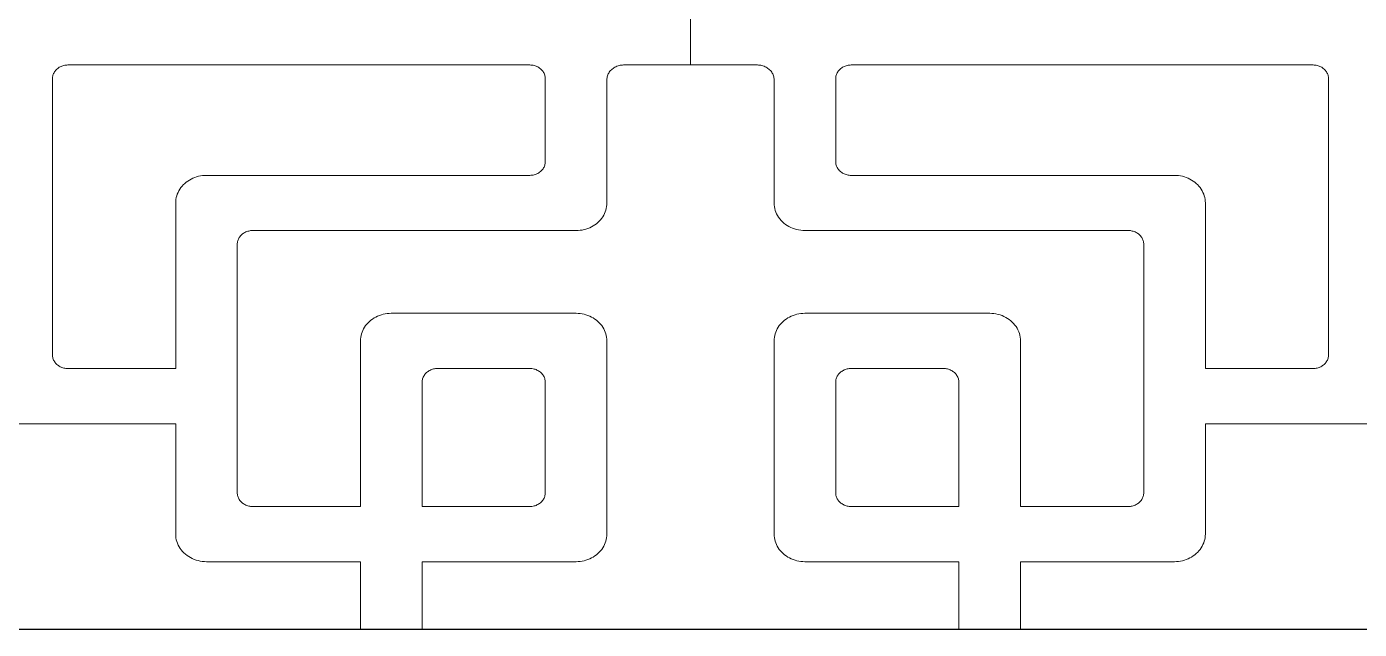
# Model space of a CAD drawing. Extents: x 1188826 to 1909461, y 608442 to 1651179.
# Drawn here: x 1690641 to 1691195, y 1048028 to 1048278 of the extents above; entities that cross this region are included whole.
import ezdxf

# ---------------------------------------------------------------- set-up
doc = ezdxf.new("R2010")
doc.units = 0
doc.header["$LTSCALE"] = 1000
doc.header["$MEASUREMENT"] = 0
doc.layers.add('煤化工粉煤灰', color=7, linetype='Continuous', lineweight=0)
doc.layers.add('立面线', color=40, linetype='Continuous')

msp = doc.modelspace()

# ---------------------------------------------------------------- linework, layer by layer
at = {"layer": '煤化工粉煤灰', "color": 34}
for p, q in [((1690916.84, 1048285.13), (1690916.84, 1048262.2)), ((1690652.87, 1048259.65), (1690653.12, 1048259.96)), ((1690653.12, 1048259.96), (1690653.38, 1048260.25)), ((1690653.38, 1048260.25), (1690653.67, 1048260.52)), ((1690653.67, 1048260.52), (1690653.97, 1048260.78)), ((1690653.97, 1048260.78), (1690654.3, 1048261.02)), ((1690654.3, 1048261.02), (1690654.64, 1048261.24)), ((1690654.64, 1048261.24), (1690654.99, 1048261.43)), ((1690654.99, 1048261.43), (1690655.36, 1048261.61)), ((1690655.36, 1048261.61), (1690655.74, 1048261.77)), ((1690655.74, 1048261.77), (1690656.13, 1048261.9)), ((1690656.13, 1048261.9), (1690656.54, 1048262.01)), ((1690656.54, 1048262.01), (1690656.94, 1048262.09)), ((1690656.94, 1048262.09), (1690657.36, 1048262.15)), ((1690657.36, 1048262.15), (1690657.77, 1048262.19)), ((1690657.77, 1048262.19), (1690658.19, 1048262.2)), ((1690850.12, 1048262.2), (1690658.19, 1048262.2)), ((1690850.12, 1048262.2), (1690850.56, 1048262.19)), ((1690850.56, 1048262.19), (1690850.99, 1048262.15)), ((1690850.99, 1048262.15), (1690851.42, 1048262.08)), ((1690851.42, 1048262.08), (1690851.85, 1048261.99)), ((1690851.85, 1048261.99), (1690852.26, 1048261.87)), ((1690852.26, 1048261.87), (1690852.67, 1048261.73)), ((1690852.67, 1048261.73), (1690853.06, 1048261.56)), ((1690853.06, 1048261.56), (1690853.45, 1048261.37)), ((1690853.45, 1048261.37), (1690853.81, 1048261.15)), ((1690853.81, 1048261.15), (1690854.16, 1048260.92)), ((1690854.16, 1048260.92), (1690854.49, 1048260.66)), ((1690854.49, 1048260.66), (1690854.8, 1048260.38)), ((1690854.8, 1048260.38), (1690855.08, 1048260.09)), ((1690855.08, 1048260.09), (1690855.35, 1048259.78)), ((1690883.67, 1048259.91), (1690883.38, 1048259.57)), ((1690883.98, 1048260.23), (1690883.67, 1048259.91)), ((1690884.31, 1048260.53), (1690883.98, 1048260.23)), ((1690884.67, 1048260.81), (1690884.31, 1048260.53)), ((1690885.05, 1048261.06), (1690884.67, 1048260.81)), ((1690885.45, 1048261.3), (1690885.05, 1048261.06)), ((1690885.86, 1048261.5), (1690885.45, 1048261.3)), ((1690886.29, 1048261.69), (1690885.86, 1048261.5)), ((1690886.73, 1048261.84), (1690886.29, 1048261.69)), ((1690887.18, 1048261.97), (1690886.73, 1048261.84)), ((1690887.64, 1048262.07), (1690887.18, 1048261.97)), ((1690888.11, 1048262.14), (1690887.64, 1048262.07)), ((1690888.58, 1048262.19), (1690888.11, 1048262.14)), ((1690889.06, 1048262.2), (1690888.58, 1048262.19)), ((1690944.62, 1048262.2), (1690889.06, 1048262.2)), ((1690945.1, 1048262.19), (1690944.62, 1048262.2)), ((1690945.57, 1048262.14), (1690945.1, 1048262.19)), ((1690946.04, 1048262.07), (1690945.57, 1048262.14)), ((1690946.5, 1048261.97), (1690946.04, 1048262.07)), ((1690946.95, 1048261.84), (1690946.5, 1048261.97)), ((1690947.39, 1048261.69), (1690946.95, 1048261.84)), ((1690947.82, 1048261.5), (1690947.39, 1048261.69)), ((1690948.23, 1048261.3), (1690947.82, 1048261.5)), ((1690948.63, 1048261.06), (1690948.23, 1048261.3)), ((1690949.01, 1048260.81), (1690948.63, 1048261.06)), ((1690949.37, 1048260.53), (1690949.01, 1048260.81)), ((1690949.7, 1048260.23), (1690949.37, 1048260.53)), ((1690950.01, 1048259.91), (1690949.7, 1048260.23)), ((1690950.3, 1048259.57), (1690950.01, 1048259.91)), ((1690978.24, 1048259.65), (1690978.48, 1048259.96)), ((1690978.48, 1048259.96), (1690978.75, 1048260.25)), ((1690978.75, 1048260.25), (1690979.03, 1048260.52)), ((1690979.03, 1048260.52), (1690979.34, 1048260.78)), ((1690979.34, 1048260.78), (1690979.66, 1048261.02)), ((1690979.66, 1048261.02), (1690980, 1048261.24)), ((1690980, 1048261.24), (1690980.36, 1048261.43)), ((1690980.36, 1048261.43), (1690980.73, 1048261.61)), ((1690980.73, 1048261.61), (1690981.11, 1048261.77)), ((1690981.11, 1048261.77), (1690981.5, 1048261.9)), ((1690981.5, 1048261.9), (1690981.9, 1048262.01)), ((1690981.9, 1048262.01), (1690982.31, 1048262.09)), ((1690982.31, 1048262.09), (1690982.72, 1048262.15)), ((1690982.72, 1048262.15), (1690983.14, 1048262.19)), ((1690983.14, 1048262.19), (1690983.56, 1048262.2)), ((1691175.49, 1048262.2), (1690983.56, 1048262.2)), ((1691175.49, 1048262.2), (1691175.91, 1048262.19)), ((1691175.91, 1048262.19), (1691176.32, 1048262.15)), ((1691176.32, 1048262.15), (1691176.74, 1048262.09)), ((1691176.74, 1048262.09), (1691177.14, 1048262.01)), ((1691177.14, 1048262.01), (1691177.55, 1048261.9)), ((1691177.55, 1048261.9), (1691177.94, 1048261.77)), ((1691177.94, 1048261.77), (1691178.32, 1048261.61)), ((1691178.32, 1048261.61), (1691178.69, 1048261.43)), ((1691178.69, 1048261.43), (1691179.04, 1048261.24)), ((1691179.04, 1048261.24), (1691179.38, 1048261.02)), ((1691179.38, 1048261.02), (1691179.71, 1048260.78)), ((1691179.71, 1048260.78), (1691180.01, 1048260.52)), ((1691180.01, 1048260.52), (1691180.3, 1048260.25)), ((1691180.3, 1048260.25), (1691180.56, 1048259.96)), ((1691180.56, 1048259.96), (1691180.81, 1048259.65)), ((1690651.79, 1048256.47), (1690651.81, 1048256.85)), ((1690651.79, 1048141.85), (1690651.79, 1048256.47)), ((1690651.81, 1048256.85), (1690651.85, 1048257.22)), ((1690651.85, 1048257.22), (1690651.92, 1048257.59)), ((1690651.92, 1048257.59), (1690652.01, 1048257.95)), ((1690652.01, 1048257.95), (1690652.13, 1048258.31)), ((1690652.13, 1048258.31), (1690652.28, 1048258.66)), ((1690652.28, 1048258.66), (1690652.45, 1048259.01)), ((1690652.45, 1048259.01), (1690652.65, 1048259.34)), ((1690652.65, 1048259.34), (1690652.87, 1048259.65)), ((1690855.35, 1048259.78), (1690855.59, 1048259.45)), ((1690855.59, 1048259.45), (1690855.8, 1048259.11)), ((1690855.8, 1048259.11), (1690855.99, 1048258.75)), ((1690855.99, 1048258.75), (1690856.15, 1048258.39)), ((1690856.15, 1048258.39), (1690856.28, 1048258.02)), ((1690856.28, 1048258.02), (1690856.39, 1048257.64)), ((1690856.39, 1048257.64), (1690856.46, 1048257.25)), ((1690856.46, 1048257.25), (1690856.5, 1048256.86)), ((1690856.5, 1048256.86), (1690856.52, 1048256.47)), ((1690856.52, 1048256.47), (1690856.52, 1048222.08)), ((1690882.13, 1048256.4), (1690882.11, 1048255.98)), ((1690882.11, 1048255.98), (1690882.11, 1048204.89)), ((1690882.17, 1048256.83), (1690882.13, 1048256.4)), ((1690882.26, 1048257.25), (1690882.17, 1048256.83)), ((1690882.37, 1048257.66), (1690882.26, 1048257.25)), ((1690882.51, 1048258.06), (1690882.37, 1048257.66)), ((1690882.68, 1048258.46), (1690882.51, 1048258.06)), ((1690882.89, 1048258.84), (1690882.68, 1048258.46)), ((1690883.12, 1048259.21), (1690882.89, 1048258.84)), ((1690883.38, 1048259.57), (1690883.12, 1048259.21)), ((1690950.56, 1048259.21), (1690950.3, 1048259.57)), ((1690950.79, 1048258.84), (1690950.56, 1048259.21)), ((1690951, 1048258.46), (1690950.79, 1048258.84)), ((1690951.17, 1048258.06), (1690951, 1048258.46)), ((1690951.31, 1048257.66), (1690951.17, 1048258.06)), ((1690951.43, 1048257.25), (1690951.31, 1048257.66)), ((1690951.51, 1048256.83), (1690951.43, 1048257.25)), ((1690951.55, 1048256.4), (1690951.51, 1048256.83)), ((1690951.57, 1048255.98), (1690951.55, 1048256.4)), ((1690951.57, 1048204.89), (1690951.57, 1048255.98)), ((1690977.16, 1048256.47), (1690977.17, 1048256.85)), ((1690977.16, 1048222.08), (1690977.16, 1048256.47)), ((1690977.17, 1048256.85), (1690977.22, 1048257.22)), ((1690977.22, 1048257.22), (1690977.28, 1048257.59)), ((1690977.28, 1048257.59), (1690977.38, 1048257.95)), ((1690977.38, 1048257.95), (1690977.5, 1048258.31)), ((1690977.5, 1048258.31), (1690977.65, 1048258.66)), ((1690977.65, 1048258.66), (1690977.82, 1048259.01)), ((1690977.82, 1048259.01), (1690978.02, 1048259.34)), ((1690978.02, 1048259.34), (1690978.24, 1048259.65)), ((1691180.81, 1048259.65), (1691181.03, 1048259.34)), ((1691181.03, 1048259.34), (1691181.23, 1048259.01)), ((1691181.23, 1048259.01), (1691181.4, 1048258.66)), ((1691181.4, 1048258.66), (1691181.55, 1048258.31)), ((1691181.55, 1048258.31), (1691181.67, 1048257.95)), ((1691181.67, 1048257.95), (1691181.76, 1048257.59)), ((1691181.76, 1048257.59), (1691181.83, 1048257.22)), ((1691181.83, 1048257.22), (1691181.87, 1048256.85)), ((1691181.87, 1048256.85), (1691181.89, 1048256.47)), ((1691181.89, 1048256.47), (1691181.89, 1048141.85)), ((1690856.46, 1048221.3), (1690856.39, 1048220.92)), ((1690856.5, 1048221.69), (1690856.46, 1048221.3)), ((1690856.52, 1048222.08), (1690856.5, 1048221.69)), ((1690977.17, 1048221.71), (1690977.16, 1048222.08)), ((1690977.22, 1048221.34), (1690977.17, 1048221.71)), ((1690977.28, 1048220.97), (1690977.22, 1048221.34)), ((1690711.66, 1048215.74), (1690710.87, 1048215.48)), ((1690712.46, 1048215.96), (1690711.66, 1048215.74)), ((1690713.27, 1048216.13), (1690712.46, 1048215.96)), ((1690714.1, 1048216.25), (1690713.27, 1048216.13)), ((1690714.93, 1048216.33), (1690714.1, 1048216.25)), ((1690715.77, 1048216.35), (1690714.93, 1048216.33)), ((1690850.12, 1048216.35), (1690715.77, 1048216.35)), ((1690850.56, 1048216.37), (1690850.12, 1048216.35)), ((1690850.99, 1048216.41), (1690850.56, 1048216.37)), ((1690851.42, 1048216.47), (1690850.99, 1048216.41)), ((1690851.85, 1048216.56), (1690851.42, 1048216.47)), ((1690852.26, 1048216.68), (1690851.85, 1048216.56)), ((1690852.67, 1048216.83), (1690852.26, 1048216.68)), ((1690853.06, 1048216.99), (1690852.67, 1048216.83)), ((1690853.45, 1048217.19), (1690853.06, 1048216.99)), ((1690853.81, 1048217.4), (1690853.45, 1048217.19)), ((1690854.16, 1048217.64), (1690853.81, 1048217.4)), ((1690854.49, 1048217.89), (1690854.16, 1048217.64)), ((1690854.8, 1048218.17), (1690854.49, 1048217.89)), ((1690855.08, 1048218.47), (1690854.8, 1048218.17)), ((1690855.35, 1048218.78), (1690855.08, 1048218.47)), ((1690855.59, 1048219.11), (1690855.35, 1048218.78)), ((1690855.8, 1048219.45), (1690855.59, 1048219.11)), ((1690855.99, 1048219.8), (1690855.8, 1048219.45)), ((1690856.15, 1048220.16), (1690855.99, 1048219.8)), ((1690856.28, 1048220.54), (1690856.15, 1048220.16)), ((1690856.39, 1048220.92), (1690856.28, 1048220.54)), ((1690977.38, 1048220.6), (1690977.28, 1048220.97)), ((1690977.5, 1048220.24), (1690977.38, 1048220.6)), ((1690977.65, 1048219.89), (1690977.5, 1048220.24)), ((1690977.82, 1048219.55), (1690977.65, 1048219.89)), ((1690978.02, 1048219.22), (1690977.82, 1048219.55)), ((1690978.24, 1048218.9), (1690978.02, 1048219.22)), ((1690978.48, 1048218.59), (1690978.24, 1048218.9)), ((1690978.75, 1048218.3), (1690978.48, 1048218.59)), ((1690979.03, 1048218.03), (1690978.75, 1048218.3)), ((1690979.34, 1048217.77), (1690979.03, 1048218.03)), ((1690979.66, 1048217.54), (1690979.34, 1048217.77)), ((1690980, 1048217.32), (1690979.66, 1048217.54)), ((1690980.36, 1048217.12), (1690980, 1048217.32)), ((1690980.73, 1048216.94), (1690980.36, 1048217.12)), ((1690981.11, 1048216.79), (1690980.73, 1048216.94)), ((1690981.5, 1048216.66), (1690981.11, 1048216.79)), ((1690981.9, 1048216.55), (1690981.5, 1048216.66)), ((1690982.31, 1048216.46), (1690981.9, 1048216.55)), ((1690982.72, 1048216.4), (1690982.31, 1048216.46)), ((1690983.14, 1048216.36), (1690982.72, 1048216.4)), ((1690983.56, 1048216.35), (1690983.14, 1048216.36)), ((1691117.91, 1048216.35), (1690983.56, 1048216.35)), ((1691118.75, 1048216.33), (1691117.91, 1048216.35)), ((1691119.58, 1048216.25), (1691118.75, 1048216.33)), ((1691120.41, 1048216.13), (1691119.58, 1048216.25)), ((1691121.22, 1048215.96), (1691120.41, 1048216.13)), ((1691122.02, 1048215.74), (1691121.22, 1048215.96)), ((1691122.81, 1048215.48), (1691122.02, 1048215.74)), ((1690704.69, 1048210.62), (1690704.29, 1048209.96)), ((1690705.13, 1048211.26), (1690704.69, 1048210.62)), ((1690705.62, 1048211.87), (1690705.13, 1048211.26)), ((1690706.15, 1048212.45), (1690705.62, 1048211.87)), ((1690706.72, 1048212.99), (1690706.15, 1048212.45)), ((1690707.33, 1048213.51), (1690706.72, 1048212.99)), ((1690707.98, 1048213.98), (1690707.33, 1048213.51)), ((1690708.66, 1048214.42), (1690707.98, 1048213.98)), ((1690709.37, 1048214.82), (1690708.66, 1048214.42)), ((1690710.11, 1048215.17), (1690709.37, 1048214.82)), ((1690710.87, 1048215.48), (1690710.11, 1048215.17)), ((1691123.57, 1048215.17), (1691122.81, 1048215.48)), ((1691124.31, 1048214.82), (1691123.57, 1048215.17)), ((1691125.02, 1048214.42), (1691124.31, 1048214.82)), ((1691125.7, 1048213.98), (1691125.02, 1048214.42)), ((1691126.35, 1048213.51), (1691125.7, 1048213.98)), ((1691126.96, 1048212.99), (1691126.35, 1048213.51)), ((1691127.53, 1048212.45), (1691126.96, 1048212.99)), ((1691128.06, 1048211.87), (1691127.53, 1048212.45)), ((1691128.55, 1048211.26), (1691128.06, 1048211.87)), ((1691128.99, 1048210.62), (1691128.55, 1048211.26)), ((1691129.39, 1048209.96), (1691128.99, 1048210.62)), ((1690703, 1048205.64), (1690702.98, 1048204.89)), ((1690702.98, 1048204.89), (1690702.98, 1048136.12)), ((1690703.08, 1048206.39), (1690703, 1048205.64)), ((1690703.22, 1048207.13), (1690703.08, 1048206.39)), ((1690703.41, 1048207.86), (1690703.22, 1048207.13)), ((1690703.65, 1048208.57), (1690703.41, 1048207.86)), ((1690703.95, 1048209.28), (1690703.65, 1048208.57)), ((1690704.29, 1048209.96), (1690703.95, 1048209.28)), ((1690882.11, 1048204.89), (1690882.08, 1048204.14)), ((1690951.57, 1048204.89), (1690951.6, 1048204.11)), ((1691129.73, 1048209.28), (1691129.39, 1048209.96)), ((1691130.03, 1048208.57), (1691129.73, 1048209.28)), ((1691130.27, 1048207.86), (1691130.03, 1048208.57)), ((1691130.46, 1048207.13), (1691130.27, 1048207.86)), ((1691130.6, 1048206.39), (1691130.46, 1048207.13)), ((1691130.68, 1048205.64), (1691130.6, 1048206.39)), ((1691130.71, 1048204.89), (1691130.68, 1048205.64)), ((1691130.71, 1048136.12), (1691130.71, 1048204.89)), ((1690880.4, 1048199.16), (1690879.95, 1048198.52)), ((1690880.79, 1048199.82), (1690880.4, 1048199.16)), ((1690881.14, 1048200.5), (1690880.79, 1048199.82)), ((1690881.43, 1048201.21), (1690881.14, 1048200.5)), ((1690881.67, 1048201.92), (1690881.43, 1048201.21)), ((1690881.86, 1048202.65), (1690881.67, 1048201.92)), ((1690882, 1048203.39), (1690881.86, 1048202.65)), ((1690882.08, 1048204.14), (1690882, 1048203.39)), ((1690951.6, 1048204.11), (1690951.69, 1048203.33)), ((1690951.69, 1048203.33), (1690951.84, 1048202.56)), ((1690951.84, 1048202.56), (1690952.04, 1048201.8)), ((1690952.04, 1048201.8), (1690952.31, 1048201.05)), ((1690952.31, 1048201.05), (1690952.63, 1048200.32)), ((1690952.63, 1048200.32), (1690953, 1048199.62)), ((1690953, 1048199.62), (1690953.43, 1048198.93)), ((1690953.43, 1048198.93), (1690953.91, 1048198.28)), ((1690734.55, 1048193.41), (1690734.13, 1048193.38)), ((1690734.96, 1048193.43), (1690734.55, 1048193.41)), ((1690869.31, 1048193.43), (1690734.96, 1048193.43)), ((1690870.15, 1048193.45), (1690869.31, 1048193.43)), ((1690870.98, 1048193.53), (1690870.15, 1048193.45)), ((1690871.81, 1048193.65), (1690870.98, 1048193.53)), ((1690872.63, 1048193.82), (1690871.81, 1048193.65)), ((1690873.43, 1048194.04), (1690872.63, 1048193.82)), ((1690874.21, 1048194.3), (1690873.43, 1048194.04)), ((1690874.97, 1048194.61), (1690874.21, 1048194.3)), ((1690875.71, 1048194.96), (1690874.97, 1048194.61)), ((1690876.42, 1048195.36), (1690875.71, 1048194.96)), ((1690877.1, 1048195.8), (1690876.42, 1048195.36)), ((1690877.75, 1048196.27), (1690877.1, 1048195.8)), ((1690878.36, 1048196.78), (1690877.75, 1048196.27)), ((1690878.93, 1048197.33), (1690878.36, 1048196.78)), ((1690879.47, 1048197.91), (1690878.93, 1048197.33)), ((1690879.95, 1048198.52), (1690879.47, 1048197.91)), ((1690953.91, 1048198.28), (1690954.44, 1048197.66)), ((1690954.44, 1048197.66), (1690955.01, 1048197.07)), ((1690955.01, 1048197.07), (1690955.63, 1048196.51)), ((1690955.63, 1048196.51), (1690956.29, 1048196)), ((1690956.29, 1048196), (1690956.99, 1048195.53)), ((1690956.99, 1048195.53), (1690957.72, 1048195.1)), ((1690957.72, 1048195.1), (1690958.48, 1048194.71)), ((1690958.48, 1048194.71), (1690959.27, 1048194.38)), ((1690959.27, 1048194.38), (1690960.08, 1048194.09)), ((1690960.08, 1048194.09), (1690960.91, 1048193.85)), ((1690960.91, 1048193.85), (1690961.76, 1048193.67)), ((1690961.76, 1048193.67), (1690962.62, 1048193.53)), ((1690962.62, 1048193.53), (1690963.49, 1048193.45)), ((1690963.49, 1048193.45), (1690964.37, 1048193.43)), ((1690964.37, 1048193.43), (1691098.72, 1048193.43)), ((1691098.72, 1048193.43), (1691099.14, 1048193.41)), ((1691099.14, 1048193.41), (1691099.55, 1048193.38)), ((1690728.58, 1048188.07), (1690728.57, 1048187.7)), ((1690728.62, 1048188.44), (1690728.58, 1048188.07)), ((1690728.69, 1048188.81), (1690728.62, 1048188.44)), ((1690728.78, 1048189.18), (1690728.69, 1048188.81)), ((1690728.91, 1048189.54), (1690728.78, 1048189.18)), ((1690729.05, 1048189.89), (1690728.91, 1048189.54)), ((1690729.23, 1048190.23), (1690729.05, 1048189.89)), ((1690729.42, 1048190.56), (1690729.23, 1048190.23)), ((1690729.64, 1048190.88), (1690729.42, 1048190.56)), ((1690729.89, 1048191.18), (1690729.64, 1048190.88)), ((1690730.15, 1048191.47), (1690729.89, 1048191.18)), ((1690730.44, 1048191.75), (1690730.15, 1048191.47)), ((1690730.75, 1048192), (1690730.44, 1048191.75)), ((1690731.07, 1048192.24), (1690730.75, 1048192)), ((1690731.41, 1048192.46), (1690731.07, 1048192.24)), ((1690731.76, 1048192.66), (1690731.41, 1048192.46)), ((1690732.13, 1048192.84), (1690731.76, 1048192.66)), ((1690732.52, 1048192.99), (1690732.13, 1048192.84)), ((1690732.91, 1048193.12), (1690732.52, 1048192.99)), ((1690733.31, 1048193.23), (1690732.91, 1048193.12)), ((1690733.72, 1048193.32), (1690733.31, 1048193.23)), ((1690734.13, 1048193.38), (1690733.72, 1048193.32)), ((1691099.55, 1048193.38), (1691099.96, 1048193.32)), ((1691099.96, 1048193.32), (1691100.37, 1048193.23)), ((1691100.37, 1048193.23), (1691100.77, 1048193.12)), ((1691100.77, 1048193.12), (1691101.17, 1048192.99)), ((1691101.17, 1048192.99), (1691101.55, 1048192.84)), ((1691101.55, 1048192.84), (1691101.92, 1048192.66)), ((1691101.92, 1048192.66), (1691102.27, 1048192.46)), ((1691102.27, 1048192.46), (1691102.61, 1048192.24)), ((1691102.61, 1048192.24), (1691102.94, 1048192)), ((1691102.94, 1048192), (1691103.24, 1048191.75)), ((1691103.24, 1048191.75), (1691103.53, 1048191.47)), ((1691103.53, 1048191.47), (1691103.79, 1048191.18)), ((1691103.79, 1048191.18), (1691104.04, 1048190.88)), ((1691104.04, 1048190.88), (1691104.26, 1048190.56)), ((1691104.26, 1048190.56), (1691104.45, 1048190.23)), ((1691104.45, 1048190.23), (1691104.63, 1048189.89)), ((1691104.63, 1048189.89), (1691104.77, 1048189.54)), ((1691104.77, 1048189.54), (1691104.9, 1048189.18)), ((1691104.9, 1048189.18), (1691104.99, 1048188.81)), ((1691104.99, 1048188.81), (1691105.06, 1048188.44)), ((1691105.06, 1048188.44), (1691105.1, 1048188.07)), ((1691105.1, 1048188.07), (1691105.11, 1048187.7)), ((1690728.57, 1048187.7), (1690728.57, 1048084.53)), ((1691105.11, 1048187.7), (1691105.11, 1048084.53)), ((1690782.92, 1048155.14), (1690782.39, 1048154.56)), ((1690783.49, 1048155.68), (1690782.92, 1048155.14)), ((1690784.11, 1048156.2), (1690783.49, 1048155.68)), ((1690784.75, 1048156.67), (1690784.11, 1048156.2)), ((1690785.43, 1048157.11), (1690784.75, 1048156.67)), ((1690786.14, 1048157.5), (1690785.43, 1048157.11)), ((1690786.88, 1048157.86), (1690786.14, 1048157.5)), ((1690787.65, 1048158.17), (1690786.88, 1048157.86)), ((1690788.43, 1048158.43), (1690787.65, 1048158.17)), ((1690789.23, 1048158.65), (1690788.43, 1048158.43)), ((1690790.05, 1048158.82), (1690789.23, 1048158.65)), ((1690790.87, 1048158.94), (1690790.05, 1048158.82)), ((1690791.71, 1048159.02), (1690790.87, 1048158.94)), ((1690792.54, 1048159.04), (1690791.71, 1048159.02)), ((1690869.31, 1048159.04), (1690792.54, 1048159.04)), ((1690870.15, 1048159.02), (1690869.31, 1048159.04)), ((1690870.98, 1048158.94), (1690870.15, 1048159.02)), ((1690871.81, 1048158.82), (1690870.98, 1048158.94)), ((1690872.63, 1048158.65), (1690871.81, 1048158.82)), ((1690873.43, 1048158.43), (1690872.63, 1048158.65)), ((1690874.21, 1048158.17), (1690873.43, 1048158.43)), ((1690874.97, 1048157.86), (1690874.21, 1048158.17)), ((1690875.71, 1048157.5), (1690874.97, 1048157.86)), ((1690876.42, 1048157.11), (1690875.71, 1048157.5)), ((1690877.1, 1048156.67), (1690876.42, 1048157.11)), ((1690877.75, 1048156.2), (1690877.1, 1048156.67)), ((1690878.36, 1048155.68), (1690877.75, 1048156.2)), ((1690878.93, 1048155.14), (1690878.36, 1048155.68)), ((1690879.47, 1048154.56), (1690878.93, 1048155.14)), ((1690954.75, 1048155.14), (1690954.21, 1048154.56)), ((1690955.32, 1048155.68), (1690954.75, 1048155.14)), ((1690955.93, 1048156.2), (1690955.32, 1048155.68)), ((1690956.58, 1048156.67), (1690955.93, 1048156.2)), ((1690957.26, 1048157.11), (1690956.58, 1048156.67)), ((1690957.97, 1048157.5), (1690957.26, 1048157.11)), ((1690958.71, 1048157.86), (1690957.97, 1048157.5)), ((1690959.47, 1048158.17), (1690958.71, 1048157.86)), ((1690960.25, 1048158.43), (1690959.47, 1048158.17)), ((1690961.05, 1048158.65), (1690960.25, 1048158.43)), ((1690961.87, 1048158.82), (1690961.05, 1048158.65)), ((1690962.7, 1048158.94), (1690961.87, 1048158.82)), ((1690963.53, 1048159.02), (1690962.7, 1048158.94)), ((1690964.37, 1048159.04), (1690963.53, 1048159.02)), ((1691041.14, 1048159.04), (1690964.37, 1048159.04)), ((1691042.01, 1048159.01), (1691041.14, 1048159.04)), ((1691042.88, 1048158.93), (1691042.01, 1048159.01)), ((1691043.74, 1048158.8), (1691042.88, 1048158.93)), ((1691044.59, 1048158.61), (1691043.74, 1048158.8)), ((1691045.42, 1048158.38), (1691044.59, 1048158.61)), ((1691046.24, 1048158.09), (1691045.42, 1048158.38)), ((1691047.02, 1048157.75), (1691046.24, 1048158.09)), ((1691047.79, 1048157.37), (1691047.02, 1048157.75)), ((1691048.52, 1048156.94), (1691047.79, 1048157.37)), ((1691049.21, 1048156.47), (1691048.52, 1048156.94)), ((1691049.87, 1048155.95), (1691049.21, 1048156.47)), ((1691050.49, 1048155.4), (1691049.87, 1048155.95)), ((1691051.06, 1048154.81), (1691050.49, 1048155.4)), ((1691051.59, 1048154.19), (1691051.06, 1048154.81)), ((1690779.99, 1048149.81), (1690779.86, 1048149.07)), ((1690780.18, 1048150.54), (1690779.99, 1048149.81)), ((1690780.43, 1048151.26), (1690780.18, 1048150.54)), ((1690780.72, 1048151.96), (1690780.43, 1048151.26)), ((1690781.07, 1048152.65), (1690780.72, 1048151.96)), ((1690781.46, 1048153.31), (1690781.07, 1048152.65)), ((1690781.9, 1048153.95), (1690781.46, 1048153.31)), ((1690782.39, 1048154.56), (1690781.9, 1048153.95)), ((1690879.95, 1048153.95), (1690879.47, 1048154.56)), ((1690880.4, 1048153.31), (1690879.95, 1048153.95)), ((1690880.79, 1048152.65), (1690880.4, 1048153.31)), ((1690881.14, 1048151.96), (1690880.79, 1048152.65)), ((1690881.43, 1048151.26), (1690881.14, 1048151.96)), ((1690881.67, 1048150.54), (1690881.43, 1048151.26)), ((1690881.86, 1048149.81), (1690881.67, 1048150.54)), ((1690882, 1048149.07), (1690881.86, 1048149.81)), ((1690951.82, 1048149.81), (1690951.68, 1048149.07)), ((1690952.01, 1048150.54), (1690951.82, 1048149.81)), ((1690952.25, 1048151.26), (1690952.01, 1048150.54)), ((1690952.54, 1048151.96), (1690952.25, 1048151.26)), ((1690952.89, 1048152.65), (1690952.54, 1048151.96)), ((1690953.28, 1048153.31), (1690952.89, 1048152.65)), ((1690953.73, 1048153.95), (1690953.28, 1048153.31)), ((1690954.21, 1048154.56), (1690953.73, 1048153.95)), ((1691052.07, 1048153.53), (1691051.59, 1048154.19)), ((1691052.5, 1048152.85), (1691052.07, 1048153.53)), ((1691052.87, 1048152.14), (1691052.5, 1048152.85)), ((1691053.19, 1048151.42), (1691052.87, 1048152.14)), ((1691053.46, 1048150.67), (1691053.19, 1048151.42)), ((1691053.67, 1048149.91), (1691053.46, 1048150.67)), ((1691053.81, 1048149.14), (1691053.67, 1048149.91)), ((1691053.9, 1048148.36), (1691053.81, 1048149.14)), ((1690779.77, 1048148.33), (1690779.75, 1048147.58)), ((1690779.75, 1048078.8), (1690779.75, 1048147.58)), ((1690779.86, 1048149.07), (1690779.77, 1048148.33)), ((1690882.08, 1048148.33), (1690882, 1048149.07)), ((1690882.11, 1048147.58), (1690882.08, 1048148.33)), ((1690882.11, 1048067.34), (1690882.11, 1048147.58)), ((1690951.6, 1048148.33), (1690951.57, 1048147.58)), ((1690951.57, 1048147.58), (1690951.57, 1048067.34)), ((1690951.68, 1048149.07), (1690951.6, 1048148.33)), ((1691053.93, 1048147.58), (1691053.9, 1048148.36)), ((1691053.93, 1048078.8), (1691053.93, 1048147.58)), ((1690651.81, 1048141.47), (1690651.79, 1048141.85)), ((1690651.85, 1048141.1), (1690651.81, 1048141.47)), ((1690651.92, 1048140.73), (1690651.85, 1048141.1)), ((1690652.01, 1048140.36), (1690651.92, 1048140.73)), ((1690652.13, 1048140), (1690652.01, 1048140.36)), ((1690652.28, 1048139.65), (1690652.13, 1048140)), ((1690652.45, 1048139.31), (1690652.28, 1048139.65)), ((1690652.65, 1048138.98), (1690652.45, 1048139.31)), ((1690652.87, 1048138.66), (1690652.65, 1048138.98)), ((1690653.12, 1048138.36), (1690652.87, 1048138.66)), ((1690653.38, 1048138.07), (1690653.12, 1048138.36)), ((1690653.67, 1048137.79), (1690653.38, 1048138.07)), ((1691180.3, 1048138.07), (1691180.01, 1048137.79)), ((1691180.56, 1048138.36), (1691180.3, 1048138.07)), ((1691180.81, 1048138.66), (1691180.56, 1048138.36)), ((1691181.03, 1048138.98), (1691180.81, 1048138.66)), ((1691181.23, 1048139.31), (1691181.03, 1048138.98)), ((1691181.4, 1048139.65), (1691181.23, 1048139.31)), ((1691181.55, 1048140), (1691181.4, 1048139.65)), ((1691181.67, 1048140.36), (1691181.55, 1048140)), ((1691181.76, 1048140.73), (1691181.67, 1048140.36)), ((1691181.83, 1048141.1), (1691181.76, 1048140.73)), ((1691181.87, 1048141.47), (1691181.83, 1048141.1)), ((1691181.89, 1048141.85), (1691181.87, 1048141.47)), ((1690653.97, 1048137.54), (1690653.67, 1048137.79)), ((1690654.3, 1048137.3), (1690653.97, 1048137.54)), ((1690654.64, 1048137.08), (1690654.3, 1048137.3)), ((1690654.99, 1048136.88), (1690654.64, 1048137.08)), ((1690655.36, 1048136.71), (1690654.99, 1048136.88)), ((1690655.74, 1048136.55), (1690655.36, 1048136.71)), ((1690656.13, 1048136.42), (1690655.74, 1048136.55)), ((1690656.54, 1048136.31), (1690656.13, 1048136.42)), ((1690656.94, 1048136.23), (1690656.54, 1048136.31)), ((1690657.36, 1048136.16), (1690656.94, 1048136.23)), ((1690657.77, 1048136.13), (1690657.36, 1048136.16)), ((1690658.19, 1048136.12), (1690657.77, 1048136.13)), ((1690702.98, 1048136.12), (1690658.19, 1048136.12)), ((1690805.82, 1048132.58), (1690805.68, 1048132.23)), ((1690806, 1048132.92), (1690805.82, 1048132.58)), ((1690806.19, 1048133.25), (1690806, 1048132.92)), ((1690806.42, 1048133.57), (1690806.19, 1048133.25)), ((1690806.66, 1048133.87), (1690806.42, 1048133.57)), ((1690806.93, 1048134.16), (1690806.66, 1048133.87)), ((1690807.21, 1048134.44), (1690806.93, 1048134.16)), ((1690807.52, 1048134.69), (1690807.21, 1048134.44)), ((1690807.84, 1048134.93), (1690807.52, 1048134.69)), ((1690808.18, 1048135.15), (1690807.84, 1048134.93)), ((1690808.54, 1048135.35), (1690808.18, 1048135.15)), ((1690808.91, 1048135.52), (1690808.54, 1048135.35)), ((1690809.29, 1048135.68), (1690808.91, 1048135.52)), ((1690809.68, 1048135.81), (1690809.29, 1048135.68)), ((1690810.08, 1048135.92), (1690809.68, 1048135.81)), ((1690810.49, 1048136), (1690810.08, 1048135.92)), ((1690810.9, 1048136.07), (1690810.49, 1048136)), ((1690811.32, 1048136.1), (1690810.9, 1048136.07)), ((1690811.74, 1048136.12), (1690811.32, 1048136.1)), ((1690850.12, 1048136.12), (1690811.74, 1048136.12)), ((1690850.56, 1048136.1), (1690850.12, 1048136.12)), ((1690850.99, 1048136.06), (1690850.56, 1048136.1)), ((1690851.42, 1048136), (1690850.99, 1048136.06)), ((1690851.85, 1048135.9), (1690851.42, 1048136)), ((1690852.26, 1048135.78), (1690851.85, 1048135.9)), ((1690852.67, 1048135.64), (1690852.26, 1048135.78)), ((1690853.06, 1048135.47), (1690852.67, 1048135.64)), ((1690853.45, 1048135.28), (1690853.06, 1048135.47)), ((1690853.81, 1048135.07), (1690853.45, 1048135.28)), ((1690854.16, 1048134.83), (1690853.81, 1048135.07)), ((1690854.49, 1048134.57), (1690854.16, 1048134.83)), ((1690854.8, 1048134.3), (1690854.49, 1048134.57)), ((1690855.08, 1048134), (1690854.8, 1048134.3)), ((1690855.35, 1048133.69), (1690855.08, 1048134)), ((1690855.59, 1048133.36), (1690855.35, 1048133.69)), ((1690855.8, 1048133.02), (1690855.59, 1048133.36)), ((1690855.99, 1048132.67), (1690855.8, 1048133.02)), ((1690856.15, 1048132.3), (1690855.99, 1048132.67)), ((1690977.5, 1048132.23), (1690977.65, 1048132.58)), ((1690977.65, 1048132.58), (1690977.82, 1048132.92)), ((1690977.82, 1048132.92), (1690978.02, 1048133.25)), ((1690978.02, 1048133.25), (1690978.24, 1048133.57)), ((1690978.24, 1048133.57), (1690978.48, 1048133.87)), ((1690978.48, 1048133.87), (1690978.75, 1048134.16)), ((1690978.75, 1048134.16), (1690979.03, 1048134.44)), ((1690979.03, 1048134.44), (1690979.34, 1048134.69)), ((1690979.34, 1048134.69), (1690979.66, 1048134.93)), ((1690979.66, 1048134.93), (1690980, 1048135.15)), ((1690980, 1048135.15), (1690980.36, 1048135.35)), ((1690980.36, 1048135.35), (1690980.73, 1048135.52)), ((1690980.73, 1048135.52), (1690981.11, 1048135.68)), ((1690981.11, 1048135.68), (1690981.5, 1048135.81)), ((1690981.5, 1048135.81), (1690981.9, 1048135.92)), ((1690981.9, 1048135.92), (1690982.31, 1048136)), ((1690982.31, 1048136), (1690982.72, 1048136.07)), ((1690982.72, 1048136.07), (1690983.14, 1048136.1)), ((1690983.14, 1048136.1), (1690983.56, 1048136.12)), ((1690983.56, 1048136.12), (1691021.94, 1048136.12)), ((1691021.94, 1048136.12), (1691022.36, 1048136.1)), ((1691022.36, 1048136.1), (1691022.78, 1048136.07)), ((1691022.78, 1048136.07), (1691023.19, 1048136)), ((1691023.19, 1048136), (1691023.6, 1048135.92)), ((1691023.6, 1048135.92), (1691024, 1048135.81)), ((1691024, 1048135.81), (1691024.39, 1048135.68)), ((1691024.39, 1048135.68), (1691024.77, 1048135.52)), ((1691024.77, 1048135.52), (1691025.14, 1048135.35)), ((1691025.14, 1048135.35), (1691025.5, 1048135.15)), ((1691025.5, 1048135.15), (1691025.84, 1048134.93)), ((1691025.84, 1048134.93), (1691026.16, 1048134.69)), ((1691026.16, 1048134.69), (1691026.47, 1048134.44)), ((1691026.47, 1048134.44), (1691026.75, 1048134.16)), ((1691026.75, 1048134.16), (1691027.02, 1048133.87)), ((1691027.02, 1048133.87), (1691027.26, 1048133.57)), ((1691027.26, 1048133.57), (1691027.49, 1048133.25)), ((1691027.49, 1048133.25), (1691027.68, 1048132.92)), ((1691027.68, 1048132.92), (1691027.86, 1048132.58)), ((1691027.86, 1048132.58), (1691028, 1048132.23)), ((1691175.49, 1048136.12), (1691130.71, 1048136.12)), ((1691175.91, 1048136.13), (1691175.49, 1048136.12)), ((1691176.32, 1048136.16), (1691175.91, 1048136.13)), ((1691176.74, 1048136.23), (1691176.32, 1048136.16)), ((1691177.14, 1048136.31), (1691176.74, 1048136.23)), ((1691177.55, 1048136.42), (1691177.14, 1048136.31)), ((1691177.94, 1048136.55), (1691177.55, 1048136.42)), ((1691178.32, 1048136.71), (1691177.94, 1048136.55)), ((1691178.69, 1048136.88), (1691178.32, 1048136.71)), ((1691179.04, 1048137.08), (1691178.69, 1048136.88)), ((1691179.38, 1048137.3), (1691179.04, 1048137.08)), ((1691179.71, 1048137.54), (1691179.38, 1048137.3)), ((1691180.01, 1048137.79), (1691179.71, 1048137.54)), ((1690805.35, 1048130.76), (1690805.34, 1048130.38)), ((1690805.34, 1048078.8), (1690805.34, 1048130.38)), ((1690805.39, 1048131.13), (1690805.35, 1048130.76)), ((1690805.46, 1048131.5), (1690805.39, 1048131.13)), ((1690805.56, 1048131.87), (1690805.46, 1048131.5)), ((1690805.68, 1048132.23), (1690805.56, 1048131.87)), ((1690856.28, 1048131.93), (1690856.15, 1048132.3)), ((1690856.39, 1048131.55), (1690856.28, 1048131.93)), ((1690856.46, 1048131.16), (1690856.39, 1048131.55)), ((1690856.5, 1048130.77), (1690856.46, 1048131.16)), ((1690856.52, 1048130.38), (1690856.5, 1048130.77)), ((1690856.52, 1048084.53), (1690856.52, 1048130.38)), ((1690977.16, 1048130.38), (1690977.17, 1048130.76)), ((1690977.16, 1048084.53), (1690977.16, 1048130.38)), ((1690977.17, 1048130.76), (1690977.22, 1048131.13)), ((1690977.22, 1048131.13), (1690977.28, 1048131.5)), ((1690977.28, 1048131.5), (1690977.38, 1048131.87)), ((1690977.38, 1048131.87), (1690977.5, 1048132.23)), ((1691028, 1048132.23), (1691028.12, 1048131.87)), ((1691028.12, 1048131.87), (1691028.22, 1048131.5)), ((1691028.22, 1048131.5), (1691028.29, 1048131.13)), ((1691028.29, 1048131.13), (1691028.33, 1048130.76)), ((1691028.33, 1048130.76), (1691028.34, 1048130.38)), ((1691028.34, 1048130.38), (1691028.34, 1048078.8)), ((1690702.98, 1048113.19), (1690575.02, 1048113.19)), ((1690702.98, 1048113.19), (1690702.98, 1048067.34)), ((1691130.71, 1048067.34), (1691130.71, 1048113.19)), ((1691258.66, 1048113.19), (1691130.71, 1048113.19)), ((1690728.57, 1048084.53), (1690728.58, 1048084.16)), ((1690728.58, 1048084.16), (1690728.62, 1048083.79)), ((1690728.62, 1048083.79), (1690728.69, 1048083.42)), ((1690728.69, 1048083.42), (1690728.78, 1048083.05)), ((1690728.78, 1048083.05), (1690728.91, 1048082.69)), ((1690728.91, 1048082.69), (1690729.05, 1048082.34)), ((1690856.15, 1048082.61), (1690856.28, 1048082.99)), ((1690856.28, 1048082.99), (1690856.39, 1048083.37)), ((1690856.39, 1048083.37), (1690856.46, 1048083.75)), ((1690856.46, 1048083.75), (1690856.5, 1048084.14)), ((1690856.5, 1048084.14), (1690856.52, 1048084.53)), ((1690977.17, 1048084.16), (1690977.16, 1048084.53)), ((1690977.22, 1048083.79), (1690977.17, 1048084.16)), ((1690977.28, 1048083.42), (1690977.22, 1048083.79)), ((1690977.38, 1048083.05), (1690977.28, 1048083.42)), ((1690977.5, 1048082.69), (1690977.38, 1048083.05)), ((1690977.65, 1048082.34), (1690977.5, 1048082.69)), ((1691104.77, 1048082.69), (1691104.63, 1048082.34)), ((1691104.9, 1048083.05), (1691104.77, 1048082.69)), ((1691104.99, 1048083.42), (1691104.9, 1048083.05)), ((1691105.06, 1048083.79), (1691104.99, 1048083.42)), ((1691105.1, 1048084.16), (1691105.06, 1048083.79)), ((1691105.11, 1048084.53), (1691105.1, 1048084.16)), ((1690729.05, 1048082.34), (1690729.23, 1048082)), ((1690729.23, 1048082), (1690729.42, 1048081.67)), ((1690729.42, 1048081.67), (1690729.64, 1048081.35)), ((1690729.64, 1048081.35), (1690729.89, 1048081.05)), ((1690729.89, 1048081.05), (1690730.15, 1048080.76)), ((1690730.15, 1048080.76), (1690730.44, 1048080.48)), ((1690730.44, 1048080.48), (1690730.75, 1048080.23)), ((1690730.75, 1048080.23), (1690731.07, 1048079.99)), ((1690731.07, 1048079.99), (1690731.41, 1048079.77)), ((1690731.41, 1048079.77), (1690731.76, 1048079.57)), ((1690731.76, 1048079.57), (1690732.13, 1048079.39)), ((1690732.13, 1048079.39), (1690732.52, 1048079.24)), ((1690732.52, 1048079.24), (1690732.91, 1048079.11)), ((1690732.91, 1048079.11), (1690733.31, 1048079)), ((1690733.31, 1048079), (1690733.72, 1048078.91)), ((1690733.72, 1048078.91), (1690734.13, 1048078.85)), ((1690734.13, 1048078.85), (1690734.55, 1048078.82)), ((1690734.55, 1048078.82), (1690734.96, 1048078.8)), ((1690734.96, 1048078.8), (1690779.75, 1048078.8)), ((1690805.34, 1048078.8), (1690850.12, 1048078.8)), ((1690850.12, 1048078.8), (1690850.56, 1048078.82)), ((1690850.56, 1048078.82), (1690850.99, 1048078.86)), ((1690850.99, 1048078.86), (1690851.42, 1048078.92)), ((1690851.42, 1048078.92), (1690851.85, 1048079.02)), ((1690851.85, 1048079.02), (1690852.26, 1048079.13)), ((1690852.26, 1048079.13), (1690852.67, 1048079.28)), ((1690852.67, 1048079.28), (1690853.06, 1048079.45)), ((1690853.06, 1048079.45), (1690853.45, 1048079.64)), ((1690853.45, 1048079.64), (1690853.81, 1048079.85)), ((1690853.81, 1048079.85), (1690854.16, 1048080.09)), ((1690854.16, 1048080.09), (1690854.49, 1048080.35)), ((1690854.49, 1048080.35), (1690854.8, 1048080.62)), ((1690854.8, 1048080.62), (1690855.08, 1048080.92)), ((1690855.08, 1048080.92), (1690855.35, 1048081.23)), ((1690855.35, 1048081.23), (1690855.59, 1048081.56)), ((1690855.59, 1048081.56), (1690855.8, 1048081.9)), ((1690855.8, 1048081.9), (1690855.99, 1048082.25)), ((1690855.99, 1048082.25), (1690856.15, 1048082.61)), ((1690977.82, 1048082), (1690977.65, 1048082.34)), ((1690978.02, 1048081.67), (1690977.82, 1048082)), ((1690978.24, 1048081.35), (1690978.02, 1048081.67)), ((1690978.48, 1048081.05), (1690978.24, 1048081.35)), ((1690978.75, 1048080.76), (1690978.48, 1048081.05)), ((1690979.03, 1048080.48), (1690978.75, 1048080.76)), ((1690979.34, 1048080.23), (1690979.03, 1048080.48)), ((1690979.66, 1048079.99), (1690979.34, 1048080.23)), ((1690980, 1048079.77), (1690979.66, 1048079.99)), ((1690980.36, 1048079.57), (1690980, 1048079.77)), ((1690980.73, 1048079.39), (1690980.36, 1048079.57)), ((1690981.11, 1048079.24), (1690980.73, 1048079.39)), ((1690981.5, 1048079.11), (1690981.11, 1048079.24)), ((1690981.9, 1048079), (1690981.5, 1048079.11)), ((1690982.31, 1048078.91), (1690981.9, 1048079)), ((1690982.72, 1048078.85), (1690982.31, 1048078.91)), ((1690983.14, 1048078.82), (1690982.72, 1048078.85)), ((1690983.56, 1048078.8), (1690983.14, 1048078.82)), ((1691028.34, 1048078.8), (1690983.56, 1048078.8)), ((1691098.72, 1048078.8), (1691053.93, 1048078.8)), ((1691099.14, 1048078.82), (1691098.72, 1048078.8)), ((1691099.55, 1048078.85), (1691099.14, 1048078.82)), ((1691099.96, 1048078.91), (1691099.55, 1048078.85)), ((1691100.37, 1048079), (1691099.96, 1048078.91)), ((1691100.77, 1048079.11), (1691100.37, 1048079)), ((1691101.17, 1048079.24), (1691100.77, 1048079.11)), ((1691101.55, 1048079.39), (1691101.17, 1048079.24)), ((1691101.92, 1048079.57), (1691101.55, 1048079.39)), ((1691102.27, 1048079.77), (1691101.92, 1048079.57)), ((1691102.61, 1048079.99), (1691102.27, 1048079.77)), ((1691102.94, 1048080.23), (1691102.61, 1048079.99)), ((1691103.24, 1048080.48), (1691102.94, 1048080.23)), ((1691103.53, 1048080.76), (1691103.24, 1048080.48)), ((1691103.79, 1048081.05), (1691103.53, 1048080.76)), ((1691104.04, 1048081.35), (1691103.79, 1048081.05)), ((1691104.26, 1048081.67), (1691104.04, 1048081.35)), ((1691104.45, 1048082), (1691104.26, 1048081.67)), ((1691104.63, 1048082.34), (1691104.45, 1048082)), ((1690702.98, 1048067.34), (1690703, 1048066.56)), ((1690703, 1048066.56), (1690703.09, 1048065.78)), ((1690882, 1048065.84), (1690882.08, 1048066.59)), ((1690882.08, 1048066.59), (1690882.11, 1048067.34)), ((1690951.57, 1048067.34), (1690951.6, 1048066.59)), ((1690951.6, 1048066.59), (1690951.68, 1048065.84)), ((1691130.6, 1048065.84), (1691130.68, 1048066.59)), ((1691130.68, 1048066.59), (1691130.71, 1048067.34)), ((1690703.09, 1048065.78), (1690703.24, 1048065.01)), ((1690703.24, 1048065.01), (1690703.45, 1048064.25)), ((1690703.45, 1048064.25), (1690703.71, 1048063.5)), ((1690703.71, 1048063.5), (1690704.03, 1048062.77)), ((1690704.03, 1048062.77), (1690704.41, 1048062.07)), ((1690704.41, 1048062.07), (1690704.84, 1048061.38)), ((1690704.84, 1048061.38), (1690705.32, 1048060.73)), ((1690705.32, 1048060.73), (1690705.84, 1048060.11)), ((1690879.47, 1048060.36), (1690879.95, 1048060.97)), ((1690879.95, 1048060.97), (1690880.4, 1048061.61)), ((1690880.4, 1048061.61), (1690880.79, 1048062.27)), ((1690880.79, 1048062.27), (1690881.14, 1048062.95)), ((1690881.14, 1048062.95), (1690881.43, 1048063.66)), ((1690881.43, 1048063.66), (1690881.67, 1048064.37)), ((1690881.67, 1048064.37), (1690881.86, 1048065.1)), ((1690881.86, 1048065.1), (1690882, 1048065.84)), ((1690951.68, 1048065.84), (1690951.82, 1048065.1)), ((1690951.82, 1048065.1), (1690952.01, 1048064.37)), ((1690952.01, 1048064.37), (1690952.25, 1048063.66)), ((1690952.25, 1048063.66), (1690952.54, 1048062.95)), ((1690952.54, 1048062.95), (1690952.89, 1048062.27)), ((1690952.89, 1048062.27), (1690953.28, 1048061.61)), ((1690953.28, 1048061.61), (1690953.73, 1048060.97)), ((1690953.73, 1048060.97), (1690954.21, 1048060.36)), ((1691128.06, 1048060.36), (1691128.55, 1048060.97)), ((1691128.55, 1048060.97), (1691128.99, 1048061.61)), ((1691128.99, 1048061.61), (1691129.39, 1048062.27)), ((1691129.39, 1048062.27), (1691129.73, 1048062.95)), ((1691129.73, 1048062.95), (1691130.03, 1048063.66)), ((1691130.03, 1048063.66), (1691130.27, 1048064.37)), ((1691130.27, 1048064.37), (1691130.46, 1048065.1)), ((1691130.46, 1048065.1), (1691130.6, 1048065.84)), ((1690705.84, 1048060.11), (1690706.42, 1048059.52)), ((1690706.42, 1048059.52), (1690707.04, 1048058.96)), ((1690707.04, 1048058.96), (1690707.7, 1048058.45)), ((1690707.7, 1048058.45), (1690708.39, 1048057.98)), ((1690708.39, 1048057.98), (1690709.12, 1048057.55)), ((1690709.12, 1048057.55), (1690709.88, 1048057.16)), ((1690709.88, 1048057.16), (1690710.67, 1048056.83)), ((1690710.67, 1048056.83), (1690711.49, 1048056.54)), ((1690711.49, 1048056.54), (1690712.32, 1048056.3)), ((1690712.32, 1048056.3), (1690713.17, 1048056.12)), ((1690713.17, 1048056.12), (1690714.03, 1048055.98)), ((1690714.03, 1048055.98), (1690714.9, 1048055.9)), ((1690714.9, 1048055.9), (1690715.77, 1048055.88)), ((1690715.77, 1048055.88), (1690779.75, 1048055.88)), ((1690779.75, 1048027.77), (1690779.75, 1048055.88)), ((1690805.34, 1048027.77), (1690805.34, 1048055.88)), ((1690805.34, 1048055.88), (1690869.31, 1048055.88)), ((1690869.31, 1048055.88), (1690870.15, 1048055.9)), ((1690870.15, 1048055.9), (1690870.98, 1048055.98)), ((1690870.98, 1048055.98), (1690871.81, 1048056.1)), ((1690871.81, 1048056.1), (1690872.63, 1048056.27)), ((1690872.63, 1048056.27), (1690873.43, 1048056.49)), ((1690873.43, 1048056.49), (1690874.21, 1048056.75)), ((1690874.21, 1048056.75), (1690874.97, 1048057.06)), ((1690874.97, 1048057.06), (1690875.71, 1048057.41)), ((1690875.71, 1048057.41), (1690876.42, 1048057.81)), ((1690876.42, 1048057.81), (1690877.1, 1048058.25)), ((1690877.1, 1048058.25), (1690877.75, 1048058.72)), ((1690877.75, 1048058.72), (1690878.36, 1048059.24)), ((1690878.36, 1048059.24), (1690878.93, 1048059.78)), ((1690878.93, 1048059.78), (1690879.47, 1048060.36)), ((1690954.21, 1048060.36), (1690954.75, 1048059.78)), ((1690954.75, 1048059.78), (1690955.32, 1048059.24)), ((1690955.32, 1048059.24), (1690955.93, 1048058.72)), ((1690955.93, 1048058.72), (1690956.58, 1048058.25)), ((1690956.58, 1048058.25), (1690957.26, 1048057.81)), ((1690957.26, 1048057.81), (1690957.97, 1048057.41)), ((1690957.97, 1048057.41), (1690958.71, 1048057.06)), ((1690958.71, 1048057.06), (1690959.47, 1048056.75)), ((1690959.47, 1048056.75), (1690960.25, 1048056.49)), ((1690960.25, 1048056.49), (1690961.05, 1048056.27)), ((1690961.05, 1048056.27), (1690961.87, 1048056.1)), ((1690961.87, 1048056.1), (1690962.7, 1048055.98)), ((1690962.7, 1048055.98), (1690963.53, 1048055.9)), ((1690963.53, 1048055.9), (1690964.37, 1048055.88)), ((1690964.37, 1048055.88), (1691028.34, 1048055.88)), ((1691028.34, 1048027.77), (1691028.34, 1048055.88)), ((1691053.93, 1048027.77), (1691053.93, 1048055.88)), ((1691053.93, 1048055.88), (1691117.91, 1048055.88)), ((1691117.91, 1048055.88), (1691118.75, 1048055.9)), ((1691118.75, 1048055.9), (1691119.58, 1048055.98)), ((1691119.58, 1048055.98), (1691120.41, 1048056.1)), ((1691120.41, 1048056.1), (1691121.22, 1048056.27)), ((1691121.22, 1048056.27), (1691122.02, 1048056.49)), ((1691122.02, 1048056.49), (1691122.81, 1048056.75)), ((1691122.81, 1048056.75), (1691123.57, 1048057.06)), ((1691123.57, 1048057.06), (1691124.31, 1048057.41)), ((1691124.31, 1048057.41), (1691125.02, 1048057.81)), ((1691125.02, 1048057.81), (1691125.7, 1048058.25)), ((1691125.7, 1048058.25), (1691126.35, 1048058.72)), ((1691126.35, 1048058.72), (1691126.96, 1048059.24)), ((1691126.96, 1048059.24), (1691127.53, 1048059.78)), ((1691127.53, 1048059.78), (1691128.06, 1048060.36))]:
    msp.add_line(p, q, dxfattribs=at)
at = {"layer": '立面线'}
msp.add_line((1691992.46, 1048027.77), (1690391.43, 1048027.77), dxfattribs=at)

doc.saveas('drawing.dxf')
